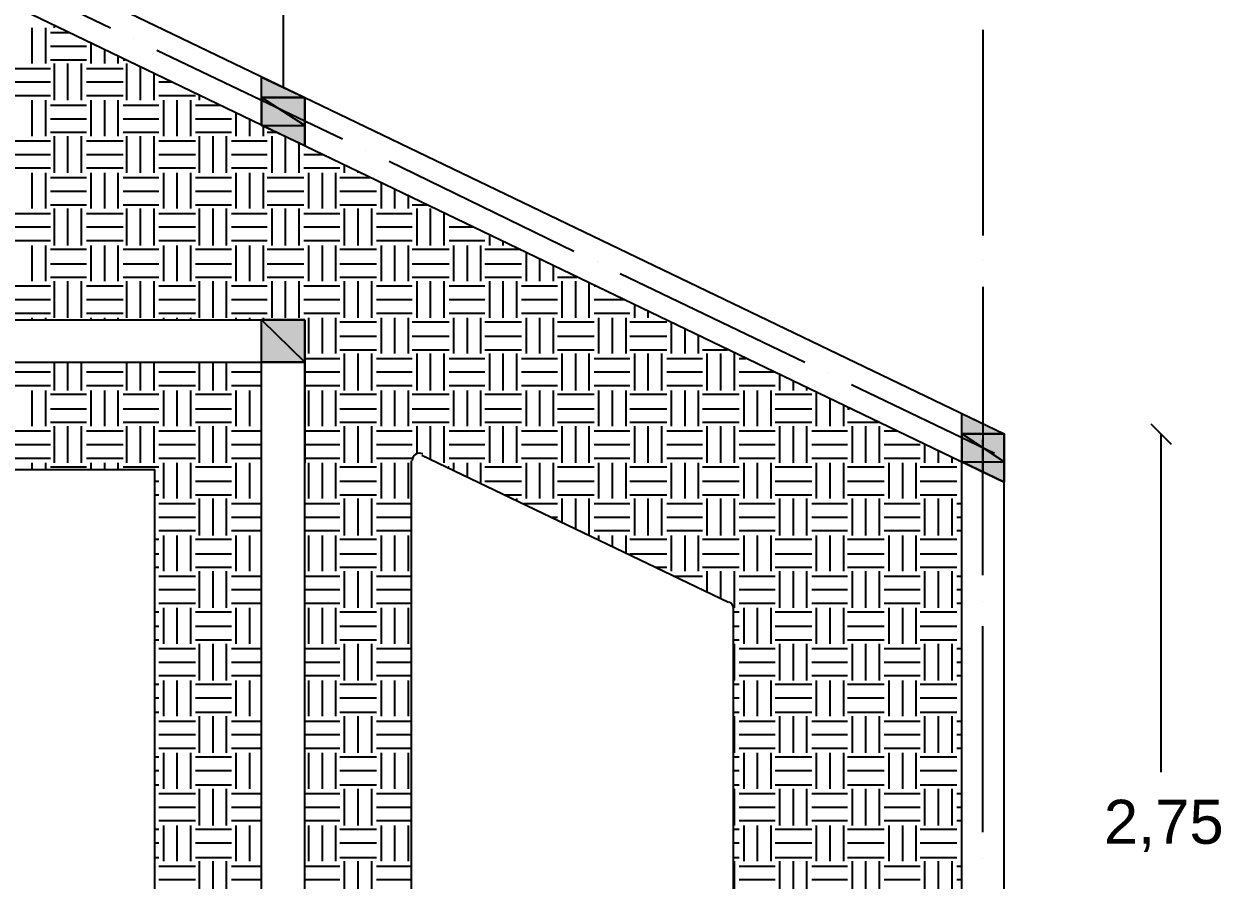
# Model space of a CAD drawing. Header units: millimetres. Extents: x 3504 to 3889, y 1729 to 1927.
# Drawn here: x 3692.9 to 3745.3, y 1776.8 to 1814.2 of the extents above; entities that cross this region are included whole.
import ezdxf

# ---------------------------------------------------------------- set-up
doc = ezdxf.new("R2010")
doc.units = ezdxf.units.MM
doc.styles.add('Arial$001H0', font='arial.ttf')

msp = doc.modelspace()

# ---------------------------------------------------------------- hatches: boundary and pattern name
at = {"true_color": 0x000000}
for points in [[(3703.261, 1811.914), (3705.166, 1811.025), (3703.261, 1811.025)], [(3703.261, 1811.025), (3705.166, 1811.025), (3705.166, 1809.798)], [(3733.91, 1797.182), (3735.773, 1796.293), (3733.91, 1796.293)], [(3733.91, 1796.293), (3735.773, 1796.293), (3735.773, 1795.066)]]:
    msp.add_hatch(color=18, dxfattribs=at).paths.add_polyline_path(points)
h = msp.add_hatch(color=18, dxfattribs=at)
h.paths.add_polyline_path([(3703.261, 1811.025), (3703.261, 1809.798), (3705.166, 1809.798)])
h.paths.add_polyline_path([(3703.261, 1809.798), (3705.166, 1809.798), (3705.166, 1808.909)])
h = msp.add_hatch(color=18, dxfattribs=at)
h.paths.add_polyline_path([(3705.166, 1801.289), (3703.261, 1801.289), (3705.166, 1799.426)])
h.paths.add_polyline_path([(3703.261, 1801.289), (3705.166, 1799.426), (3703.261, 1799.426)])
h = msp.add_hatch(color=18, dxfattribs=at)
h.paths.add_polyline_path([(3733.91, 1796.293), (3733.91, 1795.066), (3735.773, 1795.066)])
h.paths.add_polyline_path([(3733.91, 1795.066), (3735.773, 1795.066), (3735.773, 1794.177)])

# ---------------------------------------------------------------- linework, layer by layer
at = {"color": 18, "linetype": 'Continuous', "lineweight": -2, "true_color": 0x000000}
for p, q in [((3548.914, 1886.252), (3735.773, 1796.293)), ((3548.914, 1884.177), (3735.773, 1794.177)), ((3704.235, 1811.491), (3704.235, 1820.212)), ((3688.571, 1817.968), (3696.657, 1814.073)), ((3693.228, 1812.507), (3693.228, 1814.073)), ((3693.821, 1812.507), (3693.821, 1814.073)), ((3694.202, 1814.073), (3694.202, 1814.2)), ((3734.842, 1813.989), (3734.842, 1804.972)), ((3694.032, 1813.862), (3694.837, 1813.862)), ((3695.81, 1812.507), (3695.81, 1813.438)), ((3697.673, 1813.608), (3697.673, 1813.608)), ((3694.032, 1813.269), (3695.599, 1813.269)), ((3696.403, 1812.507), (3696.403, 1813.142)), ((3696.996, 1812.507), (3696.996, 1812.846)), ((3698.689, 1813.1), (3706.817, 1809.205)), ((3694.032, 1812.676), (3695.599, 1812.676)), ((3694.202, 1810.898), (3694.202, 1812.507)), ((3694.794, 1810.898), (3694.794, 1812.507)), ((3695.387, 1810.898), (3695.387, 1812.507)), ((3697.207, 1812.676), (3697.292, 1812.676)), ((3697.377, 1810.898), (3697.377, 1812.507)), ((3697.969, 1810.898), (3697.969, 1812.38)), ((3692.424, 1812.295), (3694.032, 1812.295)), ((3695.599, 1812.295), (3697.207, 1812.295)), ((3698.562, 1810.898), (3698.562, 1812.084)), ((3703.261, 1809.798), (3703.261, 1811.914)), ((3692.424, 1811.703), (3694.032, 1811.703)), ((3695.599, 1811.703), (3697.207, 1811.703)), ((3698.774, 1811.703), (3699.366, 1811.703)), ((3692.424, 1811.11), (3694.032, 1811.11)), ((3693.228, 1809.332), (3693.228, 1810.898)), ((3693.821, 1809.332), (3693.821, 1810.898)), ((3695.599, 1811.11), (3697.207, 1811.11)), ((3695.81, 1809.332), (3695.81, 1810.898)), ((3696.403, 1809.332), (3696.403, 1810.898)), ((3696.996, 1809.332), (3696.996, 1810.898)), ((3698.774, 1811.11), (3700.382, 1811.11)), ((3698.985, 1809.332), (3698.985, 1810.898)), ((3699.578, 1809.332), (3699.578, 1810.898)), ((3700.171, 1809.332), (3700.171, 1810.898)), ((3700.552, 1810.898), (3700.552, 1811.11)), ((3705.166, 1808.909), (3705.166, 1811.025)), ((3694.032, 1810.687), (3695.599, 1810.687)), ((3697.207, 1810.687), (3698.774, 1810.687)), ((3700.382, 1810.687), (3701.441, 1810.687)), ((3702.16, 1809.332), (3702.16, 1810.348)), ((3694.032, 1810.094), (3695.599, 1810.094)), ((3697.207, 1810.094), (3698.774, 1810.094)), ((3700.382, 1810.094), (3701.949, 1810.094)), ((3702.753, 1809.332), (3702.753, 1810.094)), ((3703.346, 1809.332), (3703.346, 1809.798)), ((3694.032, 1809.501), (3695.599, 1809.501)), ((3694.202, 1807.723), (3694.202, 1809.332)), ((3694.794, 1807.723), (3694.794, 1809.332)), ((3695.387, 1807.723), (3695.387, 1809.332)), ((3697.207, 1809.501), (3698.774, 1809.501)), ((3697.377, 1807.723), (3697.377, 1809.332)), ((3697.969, 1807.723), (3697.969, 1809.332)), ((3698.562, 1807.723), (3698.562, 1809.332)), ((3700.382, 1809.501), (3701.949, 1809.501)), ((3700.552, 1807.723), (3700.552, 1809.332)), ((3701.144, 1807.723), (3701.144, 1809.332)), ((3701.737, 1807.723), (3701.737, 1809.332)), ((3703.515, 1809.501), (3703.896, 1809.501)), ((3703.727, 1807.723), (3703.727, 1809.332)), ((3704.319, 1807.723), (3704.319, 1809.29)), ((3692.424, 1809.12), (3694.032, 1809.12)), ((3695.599, 1809.12), (3697.207, 1809.12)), ((3698.774, 1809.12), (3700.382, 1809.12)), ((3701.949, 1809.12), (3703.515, 1809.12)), ((3704.912, 1807.723), (3704.912, 1809.036)), ((3707.833, 1808.697), (3707.833, 1808.697)), ((3692.424, 1808.528), (3694.032, 1808.528)), ((3695.599, 1808.528), (3697.207, 1808.528)), ((3698.774, 1808.528), (3700.382, 1808.528)), ((3701.949, 1808.528), (3703.515, 1808.528)), ((3705.124, 1808.528), (3705.97, 1808.528)), ((3708.849, 1808.231), (3716.935, 1804.294)), ((3692.424, 1807.935), (3694.032, 1807.935)), ((3693.228, 1806.157), (3693.228, 1807.723)), ((3693.821, 1806.157), (3693.821, 1807.723)), ((3695.599, 1807.935), (3697.207, 1807.935)), ((3695.81, 1806.157), (3695.81, 1807.723)), ((3696.403, 1806.157), (3696.403, 1807.723)), ((3696.996, 1806.157), (3696.996, 1807.723)), ((3698.774, 1807.935), (3700.382, 1807.935)), ((3698.985, 1806.157), (3698.985, 1807.723)), ((3699.578, 1806.157), (3699.578, 1807.723)), ((3700.171, 1806.157), (3700.171, 1807.723)), ((3701.949, 1807.935), (3703.515, 1807.935)), ((3702.16, 1806.157), (3702.16, 1807.723)), ((3702.753, 1806.157), (3702.753, 1807.723)), ((3703.346, 1806.157), (3703.346, 1807.723)), ((3705.124, 1807.935), (3706.69, 1807.935)), ((3705.335, 1806.157), (3705.335, 1807.723)), ((3705.928, 1806.157), (3705.928, 1807.723)), ((3706.521, 1806.157), (3706.521, 1807.723)), ((3706.902, 1807.723), (3706.902, 1808.062)), ((3707.494, 1807.723), (3707.494, 1807.766)), ((3694.032, 1807.512), (3695.599, 1807.512)), ((3697.207, 1807.512), (3698.774, 1807.512)), ((3700.382, 1807.512), (3701.949, 1807.512)), ((3703.515, 1807.512), (3705.124, 1807.512)), ((3706.69, 1807.512), (3708.002, 1807.512)), ((3708.51, 1806.157), (3708.51, 1807.3)), ((3694.032, 1806.919), (3695.599, 1806.919)), ((3697.207, 1806.919), (3698.774, 1806.919)), ((3700.382, 1806.919), (3701.949, 1806.919)), ((3703.515, 1806.919), (3705.124, 1806.919)), ((3706.69, 1806.919), (3708.299, 1806.919)), ((3709.103, 1806.157), (3709.103, 1807.004)), ((3709.696, 1806.157), (3709.696, 1806.707)), ((3694.032, 1806.326), (3695.599, 1806.326)), ((3694.202, 1804.548), (3694.202, 1806.157)), ((3694.794, 1804.548), (3694.794, 1806.157)), ((3695.387, 1804.548), (3695.387, 1806.157)), ((3697.207, 1806.326), (3698.774, 1806.326)), ((3697.377, 1804.548), (3697.377, 1806.157)), ((3697.969, 1804.548), (3697.969, 1806.157)), ((3698.562, 1804.548), (3698.562, 1806.157)), ((3700.382, 1806.326), (3701.949, 1806.326)), ((3700.552, 1804.548), (3700.552, 1806.157)), ((3701.144, 1804.548), (3701.144, 1806.157)), ((3701.737, 1804.548), (3701.737, 1806.157)), ((3703.515, 1806.326), (3705.124, 1806.326)), ((3703.727, 1804.548), (3703.727, 1806.157)), ((3704.319, 1804.548), (3704.319, 1806.157)), ((3704.912, 1804.548), (3704.912, 1806.157)), ((3706.69, 1806.326), (3708.299, 1806.326)), ((3706.902, 1804.548), (3706.902, 1806.157)), ((3707.494, 1804.548), (3707.494, 1806.157)), ((3708.087, 1804.548), (3708.087, 1806.157)), ((3709.865, 1806.326), (3710.5, 1806.326)), ((3710.077, 1804.548), (3710.077, 1806.157)), ((3710.669, 1804.548), (3710.669, 1806.157)), ((3692.424, 1805.945), (3694.032, 1805.945)), ((3695.599, 1805.945), (3697.207, 1805.945)), ((3698.774, 1805.945), (3700.382, 1805.945)), ((3701.949, 1805.945), (3703.515, 1805.945)), ((3705.124, 1805.945), (3706.69, 1805.945)), ((3708.299, 1805.945), (3709.865, 1805.945)), ((3711.262, 1804.548), (3711.262, 1805.945)), ((3692.424, 1805.353), (3694.032, 1805.353)), ((3695.599, 1805.353), (3697.207, 1805.353)), ((3698.774, 1805.353), (3700.382, 1805.353)), ((3701.949, 1805.353), (3703.515, 1805.353)), ((3705.124, 1805.353), (3706.69, 1805.353)), ((3708.299, 1805.353), (3709.865, 1805.353)), ((3711.474, 1805.353), (3712.532, 1805.353)), ((3713.252, 1804.548), (3713.252, 1805.014)), ((3692.424, 1804.76), (3694.032, 1804.76)), ((3693.228, 1802.982), (3693.228, 1804.548)), ((3693.821, 1802.982), (3693.821, 1804.548)), ((3695.599, 1804.76), (3697.207, 1804.76)), ((3695.81, 1802.982), (3695.81, 1804.548)), ((3696.403, 1802.982), (3696.403, 1804.548)), ((3696.996, 1802.982), (3696.996, 1804.548)), ((3698.774, 1804.76), (3700.382, 1804.76)), ((3698.985, 1802.982), (3698.985, 1804.548)), ((3699.578, 1802.982), (3699.578, 1804.548)), ((3700.171, 1802.982), (3700.171, 1804.548)), ((3701.949, 1804.76), (3703.515, 1804.76)), ((3702.16, 1802.982), (3702.16, 1804.548)), ((3702.753, 1802.982), (3702.753, 1804.548)), ((3703.346, 1802.982), (3703.346, 1804.548)), ((3705.124, 1804.76), (3706.69, 1804.76)), ((3705.335, 1802.982), (3705.335, 1804.548)), ((3705.928, 1802.982), (3705.928, 1804.548)), ((3706.521, 1802.982), (3706.521, 1804.548)), ((3708.299, 1804.76), (3709.865, 1804.76)), ((3708.51, 1802.982), (3708.51, 1804.548)), ((3709.103, 1802.982), (3709.103, 1804.548)), ((3709.696, 1802.982), (3709.696, 1804.548)), ((3711.474, 1804.76), (3713.04, 1804.76)), ((3711.685, 1802.982), (3711.685, 1804.548)), ((3712.278, 1802.982), (3712.278, 1804.548)), ((3712.871, 1802.982), (3712.871, 1804.548)), ((3713.844, 1804.548), (3713.844, 1804.718)), ((3694.032, 1804.379), (3695.599, 1804.379)), ((3697.207, 1804.379), (3698.774, 1804.379)), ((3700.382, 1804.379), (3701.949, 1804.379)), ((3703.515, 1804.379), (3705.124, 1804.379)), ((3706.69, 1804.379), (3708.299, 1804.379)), ((3709.865, 1804.379), (3711.474, 1804.379)), ((3713.04, 1804.379), (3714.606, 1804.379)), ((3714.86, 1802.982), (3714.86, 1804.252)), ((3715.453, 1802.982), (3715.453, 1803.956)), ((3694.032, 1803.744), (3695.599, 1803.744)), ((3697.207, 1803.744), (3698.774, 1803.744)), ((3700.382, 1803.744), (3701.949, 1803.744)), ((3703.515, 1803.744), (3705.124, 1803.744)), ((3706.69, 1803.744), (3708.299, 1803.744)), ((3709.865, 1803.744), (3711.474, 1803.744)), ((3713.04, 1803.744), (3714.649, 1803.744)), ((3716.046, 1802.982), (3716.046, 1803.659)), ((3717.951, 1803.829), (3717.951, 1803.829)), ((3734.842, 1803.871), (3734.842, 1803.871)), ((3694.032, 1803.151), (3695.599, 1803.151)), ((3694.202, 1801.373), (3694.202, 1802.982)), ((3694.794, 1801.373), (3694.794, 1802.982)), ((3695.387, 1801.373), (3695.387, 1802.982)), ((3697.207, 1803.151), (3698.774, 1803.151)), ((3697.377, 1801.373), (3697.377, 1802.982)), ((3697.969, 1801.373), (3697.969, 1802.982)), ((3698.562, 1801.373), (3698.562, 1802.982)), ((3700.382, 1803.151), (3701.949, 1803.151)), ((3700.552, 1801.373), (3700.552, 1802.982)), ((3701.144, 1801.373), (3701.144, 1802.982)), ((3701.737, 1801.373), (3701.737, 1802.982)), ((3703.515, 1803.151), (3705.124, 1803.151)), ((3703.727, 1801.373), (3703.727, 1802.982)), ((3704.319, 1801.373), (3704.319, 1802.982)), ((3704.912, 1801.373), (3704.912, 1802.982)), ((3706.69, 1803.151), (3708.299, 1803.151)), ((3706.902, 1801.373), (3706.902, 1802.982)), ((3707.494, 1801.373), (3707.494, 1802.982)), ((3708.087, 1801.373), (3708.087, 1802.982)), ((3709.865, 1803.151), (3711.474, 1803.151)), ((3710.077, 1801.373), (3710.077, 1802.982)), ((3710.669, 1801.373), (3710.669, 1802.982)), ((3711.262, 1801.373), (3711.262, 1802.982)), ((3713.04, 1803.151), (3714.649, 1803.151)), ((3713.252, 1801.373), (3713.252, 1802.982)), ((3713.844, 1801.373), (3713.844, 1802.982)), ((3714.437, 1801.373), (3714.437, 1802.982)), ((3716.215, 1803.151), (3717.062, 1803.151)), ((3716.427, 1801.373), (3716.427, 1802.982)), ((3717.019, 1801.373), (3717.019, 1802.982)), ((3717.612, 1801.373), (3717.612, 1802.897)), ((3718.967, 1803.321), (3727.052, 1799.426)), ((3692.424, 1802.77), (3694.032, 1802.77)), ((3695.599, 1802.77), (3697.207, 1802.77)), ((3698.774, 1802.77), (3700.382, 1802.77)), ((3701.949, 1802.77), (3703.515, 1802.77)), ((3705.124, 1802.77), (3706.69, 1802.77)), ((3708.299, 1802.77), (3709.865, 1802.77)), ((3711.474, 1802.77), (3713.04, 1802.77)), ((3714.649, 1802.77), (3716.215, 1802.77)), ((3717.824, 1802.77), (3717.908, 1802.77)), ((3734.842, 1802.728), (3734.842, 1794.6)), ((3692.424, 1802.178), (3694.032, 1802.178)), ((3695.599, 1802.178), (3697.207, 1802.178)), ((3698.774, 1802.178), (3700.382, 1802.178)), ((3701.949, 1802.178), (3703.515, 1802.178)), ((3705.124, 1802.178), (3706.69, 1802.178)), ((3708.299, 1802.178), (3709.865, 1802.178)), ((3711.474, 1802.178), (3713.04, 1802.178)), ((3714.649, 1802.178), (3716.215, 1802.178)), ((3717.824, 1802.178), (3719.136, 1802.178)), ((3719.602, 1801.373), (3719.602, 1801.966)), ((3692.424, 1801.585), (3694.032, 1801.585)), ((3693.228, 1801.289), (3693.228, 1801.373)), ((3693.821, 1801.289), (3693.821, 1801.373)), ((3695.599, 1801.585), (3697.207, 1801.585)), ((3695.81, 1801.289), (3695.81, 1801.373)), ((3696.403, 1801.289), (3696.403, 1801.373)), ((3696.996, 1801.289), (3696.996, 1801.373)), ((3698.774, 1801.585), (3700.382, 1801.585)), ((3698.985, 1801.289), (3698.985, 1801.373)), ((3699.578, 1801.289), (3699.578, 1801.373)), ((3700.171, 1801.289), (3700.171, 1801.373)), ((3701.949, 1801.585), (3703.515, 1801.585)), ((3702.16, 1801.289), (3702.16, 1801.373)), ((3702.753, 1801.289), (3702.753, 1801.373)), ((3703.346, 1801.289), (3703.346, 1801.373)), ((3705.124, 1801.585), (3706.69, 1801.585)), ((3705.335, 1799.807), (3705.335, 1801.373)), ((3705.928, 1799.807), (3705.928, 1801.373)), ((3706.521, 1799.807), (3706.521, 1801.373)), ((3708.299, 1801.585), (3709.865, 1801.585)), ((3708.51, 1799.807), (3708.51, 1801.373)), ((3709.103, 1799.807), (3709.103, 1801.373)), ((3709.696, 1799.807), (3709.696, 1801.373)), ((3711.474, 1801.585), (3713.04, 1801.585)), ((3711.685, 1799.807), (3711.685, 1801.373)), ((3712.278, 1799.807), (3712.278, 1801.373)), ((3712.871, 1799.807), (3712.871, 1801.373)), ((3714.649, 1801.585), (3716.215, 1801.585)), ((3714.86, 1799.807), (3714.86, 1801.373)), ((3715.453, 1799.807), (3715.453, 1801.373)), ((3716.046, 1799.807), (3716.046, 1801.373)), ((3717.824, 1801.585), (3719.39, 1801.585)), ((3718.035, 1799.807), (3718.035, 1801.373)), ((3718.628, 1799.807), (3718.628, 1801.373)), ((3719.221, 1799.807), (3719.221, 1801.373)), ((3720.194, 1801.373), (3720.194, 1801.67)), ((3666.389, 1801.289), (3705.166, 1801.289)), ((3703.261, 1760.056), (3703.261, 1801.289)), ((3705.166, 1760.056), (3705.166, 1801.289)), ((3705.166, 1801.289), (3705.166, 1795.023)), ((3706.69, 1801.204), (3708.299, 1801.204)), ((3709.865, 1801.204), (3711.474, 1801.204)), ((3713.04, 1801.204), (3714.649, 1801.204)), ((3716.215, 1801.204), (3717.824, 1801.204)), ((3719.39, 1801.204), (3720.999, 1801.204)), ((3721.21, 1799.807), (3721.21, 1801.204)), ((3721.803, 1799.807), (3721.803, 1800.908)), ((3706.69, 1800.569), (3708.299, 1800.569)), ((3709.865, 1800.569), (3711.474, 1800.569)), ((3713.04, 1800.569), (3714.649, 1800.569)), ((3716.215, 1800.569), (3717.824, 1800.569)), ((3719.39, 1800.569), (3720.999, 1800.569)), ((3722.396, 1799.807), (3722.396, 1800.611)), ((3706.69, 1799.976), (3708.299, 1799.976)), ((3706.902, 1798.198), (3706.902, 1799.807)), ((3707.494, 1798.198), (3707.494, 1799.807)), ((3708.087, 1798.198), (3708.087, 1799.807)), ((3709.865, 1799.976), (3711.474, 1799.976)), ((3710.077, 1798.198), (3710.077, 1799.807)), ((3710.669, 1798.198), (3710.669, 1799.807)), ((3711.262, 1798.198), (3711.262, 1799.807)), ((3713.04, 1799.976), (3714.649, 1799.976)), ((3713.252, 1798.198), (3713.252, 1799.807)), ((3713.844, 1798.198), (3713.844, 1799.807)), ((3714.437, 1798.198), (3714.437, 1799.807)), ((3716.215, 1799.976), (3717.824, 1799.976)), ((3716.427, 1798.198), (3716.427, 1799.807)), ((3717.019, 1798.198), (3717.019, 1799.807)), ((3717.612, 1798.198), (3717.612, 1799.807)), ((3719.39, 1799.976), (3720.999, 1799.976)), ((3719.602, 1798.198), (3719.602, 1799.807)), ((3720.194, 1798.198), (3720.194, 1799.807)), ((3720.787, 1798.198), (3720.787, 1799.807)), ((3722.565, 1799.976), (3723.666, 1799.976)), ((3722.777, 1798.198), (3722.777, 1799.807)), ((3723.369, 1798.198), (3723.369, 1799.807)), ((3723.962, 1798.198), (3723.962, 1799.807)), ((3666.389, 1799.426), (3705.166, 1799.426)), ((3694.202, 1798.198), (3694.202, 1799.426)), ((3694.794, 1798.198), (3694.794, 1799.426)), ((3695.387, 1798.198), (3695.387, 1799.426)), ((3697.377, 1798.198), (3697.377, 1799.426)), ((3697.969, 1798.198), (3697.969, 1799.426)), ((3698.562, 1798.198), (3698.562, 1799.426)), ((3700.552, 1798.198), (3700.552, 1799.426)), ((3701.144, 1798.198), (3701.144, 1799.426)), ((3701.737, 1798.198), (3701.737, 1799.426)), ((3705.166, 1799.595), (3706.69, 1799.595)), ((3708.299, 1799.595), (3709.865, 1799.595)), ((3711.474, 1799.595), (3713.04, 1799.595)), ((3714.649, 1799.595), (3716.215, 1799.595)), ((3717.824, 1799.595), (3719.39, 1799.595)), ((3720.999, 1799.595), (3722.565, 1799.595)), ((3724.174, 1799.595), (3724.47, 1799.595)), ((3692.424, 1799.003), (3694.032, 1799.003)), ((3695.599, 1799.003), (3697.207, 1799.003)), ((3698.774, 1799.003), (3700.382, 1799.003)), ((3701.949, 1799.003), (3703.261, 1799.003)), ((3705.166, 1799.003), (3706.69, 1799.003)), ((3708.299, 1799.003), (3709.865, 1799.003)), ((3711.474, 1799.003), (3713.04, 1799.003)), ((3714.649, 1799.003), (3716.215, 1799.003)), ((3717.824, 1799.003), (3719.39, 1799.003)), ((3720.999, 1799.003), (3722.565, 1799.003)), ((3724.174, 1799.003), (3725.74, 1799.003)), ((3725.952, 1798.198), (3725.952, 1798.876)), ((3728.068, 1798.96), (3728.068, 1798.96)), ((3692.424, 1798.41), (3694.032, 1798.41)), ((3693.228, 1796.632), (3693.228, 1798.198)), ((3693.821, 1796.632), (3693.821, 1798.198)), ((3695.599, 1798.41), (3697.207, 1798.41)), ((3695.81, 1796.632), (3695.81, 1798.198)), ((3696.403, 1796.632), (3696.403, 1798.198)), ((3696.996, 1796.632), (3696.996, 1798.198)), ((3698.774, 1798.41), (3700.382, 1798.41)), ((3698.985, 1796.632), (3698.985, 1798.198)), ((3699.578, 1796.632), (3699.578, 1798.198)), ((3700.171, 1796.632), (3700.171, 1798.198)), ((3701.949, 1798.41), (3703.261, 1798.41)), ((3702.16, 1796.632), (3702.16, 1798.198)), ((3702.753, 1796.632), (3702.753, 1798.198)), ((3705.166, 1798.41), (3706.69, 1798.41)), ((3705.335, 1796.632), (3705.335, 1798.198)), ((3705.928, 1796.632), (3705.928, 1798.198)), ((3706.521, 1796.632), (3706.521, 1798.198)), ((3708.299, 1798.41), (3709.865, 1798.41)), ((3708.51, 1796.632), (3708.51, 1798.198)), ((3709.103, 1796.632), (3709.103, 1798.198)), ((3709.696, 1796.632), (3709.696, 1798.198)), ((3711.474, 1798.41), (3713.04, 1798.41)), ((3711.685, 1796.632), (3711.685, 1798.198)), ((3712.278, 1796.632), (3712.278, 1798.198)), ((3712.871, 1796.632), (3712.871, 1798.198)), ((3714.649, 1798.41), (3716.215, 1798.41)), ((3714.86, 1796.632), (3714.86, 1798.198)), ((3715.453, 1796.632), (3715.453, 1798.198)), ((3716.046, 1796.632), (3716.046, 1798.198)), ((3717.824, 1798.41), (3719.39, 1798.41)), ((3718.035, 1796.632), (3718.035, 1798.198)), ((3718.628, 1796.632), (3718.628, 1798.198)), ((3719.221, 1796.632), (3719.221, 1798.198)), ((3720.999, 1798.41), (3722.565, 1798.41)), ((3721.21, 1796.632), (3721.21, 1798.198)), ((3721.803, 1796.632), (3721.803, 1798.198)), ((3722.396, 1796.632), (3722.396, 1798.198)), ((3724.174, 1798.41), (3725.74, 1798.41)), ((3724.385, 1796.632), (3724.385, 1798.198)), ((3724.978, 1796.632), (3724.978, 1798.198)), ((3725.571, 1796.632), (3725.571, 1798.198)), ((3726.544, 1798.198), (3726.544, 1798.622)), ((3727.137, 1798.198), (3727.137, 1798.325)), ((3729.084, 1798.452), (3735.35, 1795.447)), ((3694.032, 1798.029), (3695.599, 1798.029)), ((3697.207, 1798.029), (3698.774, 1798.029)), ((3700.382, 1798.029), (3701.949, 1798.029)), ((3706.69, 1798.029), (3708.299, 1798.029)), ((3709.865, 1798.029), (3711.474, 1798.029)), ((3713.04, 1798.029), (3714.649, 1798.029)), ((3716.215, 1798.029), (3717.824, 1798.029)), ((3719.39, 1798.029), (3720.999, 1798.029)), ((3722.565, 1798.029), (3724.174, 1798.029)), ((3725.74, 1798.029), (3727.349, 1798.029)), ((3727.56, 1796.632), (3727.56, 1798.114)), ((3728.153, 1796.632), (3728.153, 1797.817)), ((3694.032, 1797.394), (3695.599, 1797.394)), ((3697.207, 1797.394), (3698.774, 1797.394)), ((3700.382, 1797.394), (3701.949, 1797.394)), ((3706.69, 1797.394), (3708.299, 1797.394)), ((3709.865, 1797.394), (3711.474, 1797.394)), ((3713.04, 1797.394), (3714.649, 1797.394)), ((3716.215, 1797.394), (3717.824, 1797.394)), ((3719.39, 1797.394), (3720.999, 1797.394)), ((3722.565, 1797.394), (3724.174, 1797.394)), ((3725.74, 1797.394), (3727.349, 1797.394)), ((3728.746, 1796.632), (3728.746, 1797.563)), ((3728.915, 1797.394), (3729, 1797.394)), ((3733.91, 1736.9), (3733.91, 1797.182)), ((3694.032, 1796.801), (3695.599, 1796.801)), ((3694.202, 1795.023), (3694.202, 1796.632)), ((3694.794, 1795.023), (3694.794, 1796.632)), ((3695.387, 1795.023), (3695.387, 1796.632)), ((3697.207, 1796.801), (3698.774, 1796.801)), ((3697.377, 1795.023), (3697.377, 1796.632)), ((3697.969, 1795.023), (3697.969, 1796.632)), ((3698.562, 1795.023), (3698.562, 1796.632)), ((3700.382, 1796.801), (3701.949, 1796.801)), ((3700.552, 1795.023), (3700.552, 1796.632)), ((3701.144, 1795.023), (3701.144, 1796.632)), ((3701.737, 1795.023), (3701.737, 1796.632)), ((3706.69, 1796.801), (3708.299, 1796.801)), ((3706.902, 1795.023), (3706.902, 1796.632)), ((3707.494, 1795.023), (3707.494, 1796.632)), ((3708.087, 1795.023), (3708.087, 1796.632)), ((3709.865, 1796.801), (3711.474, 1796.801)), ((3710.077, 1795.404), (3710.077, 1796.632)), ((3710.669, 1795.193), (3710.669, 1796.632)), ((3711.262, 1795.023), (3711.262, 1796.632)), ((3713.04, 1796.801), (3714.649, 1796.801)), ((3713.252, 1795.023), (3713.252, 1796.632)), ((3713.844, 1795.023), (3713.844, 1796.632)), ((3714.437, 1795.023), (3714.437, 1796.632)), ((3716.215, 1796.801), (3717.824, 1796.801)), ((3716.427, 1795.023), (3716.427, 1796.632)), ((3717.019, 1795.023), (3717.019, 1796.632)), ((3717.612, 1795.023), (3717.612, 1796.632)), ((3719.39, 1796.801), (3720.999, 1796.801)), ((3719.602, 1795.023), (3719.602, 1796.632)), ((3720.194, 1795.023), (3720.194, 1796.632)), ((3720.787, 1795.023), (3720.787, 1796.632)), ((3722.565, 1796.801), (3724.174, 1796.801)), ((3722.777, 1795.023), (3722.777, 1796.632)), ((3723.369, 1795.023), (3723.369, 1796.632)), ((3723.962, 1795.023), (3723.962, 1796.632)), ((3725.74, 1796.801), (3727.349, 1796.801)), ((3725.952, 1795.023), (3725.952, 1796.632)), ((3726.544, 1795.023), (3726.544, 1796.632)), ((3727.137, 1795.023), (3727.137, 1796.632)), ((3728.915, 1796.801), (3730.27, 1796.801)), ((3729.127, 1795.023), (3729.127, 1796.632)), ((3729.719, 1795.023), (3729.719, 1796.632)), ((3730.312, 1795.023), (3730.312, 1796.632)), ((3743.097, 1795.828), (3742.208, 1796.717)), ((3692.424, 1796.42), (3694.032, 1796.42)), ((3695.599, 1796.42), (3697.207, 1796.42)), ((3698.774, 1796.42), (3700.382, 1796.42)), ((3701.949, 1796.42), (3703.261, 1796.42)), ((3705.166, 1796.42), (3706.69, 1796.42)), ((3708.299, 1796.42), (3709.865, 1796.42)), ((3711.474, 1796.42), (3713.04, 1796.42)), ((3714.649, 1796.42), (3716.215, 1796.42)), ((3717.824, 1796.42), (3719.39, 1796.42)), ((3720.999, 1796.42), (3722.565, 1796.42)), ((3724.174, 1796.42), (3725.74, 1796.42)), ((3727.349, 1796.42), (3728.915, 1796.42)), ((3730.524, 1796.42), (3731.074, 1796.42)), ((3735.773, 1795.023), (3735.773, 1796.293)), ((3735.773, 1796.293), (3735.773, 1794.177)), ((3742.631, 1796.293), (3742.631, 1781.477)), ((3692.424, 1795.828), (3694.032, 1795.828)), ((3695.599, 1795.828), (3697.207, 1795.828)), ((3698.774, 1795.828), (3700.382, 1795.828)), ((3701.949, 1795.828), (3703.261, 1795.828)), ((3705.166, 1795.828), (3706.69, 1795.828)), ((3708.299, 1795.828), (3709.865, 1795.828)), ((3711.474, 1795.828), (3713.04, 1795.828)), ((3714.649, 1795.828), (3716.215, 1795.828)), ((3717.824, 1795.828), (3719.39, 1795.828)), ((3720.999, 1795.828), (3722.565, 1795.828)), ((3724.174, 1795.828), (3725.74, 1795.828)), ((3727.349, 1795.828), (3728.915, 1795.828)), ((3730.524, 1795.828), (3732.09, 1795.828)), ((3732.302, 1795.023), (3732.302, 1795.828)), ((3734.842, 1790.113), (3734.842, 1796.039)), ((3692.424, 1795.235), (3694.032, 1795.235)), ((3693.228, 1794.727), (3693.228, 1795.023)), ((3693.821, 1794.727), (3693.821, 1795.023)), ((3695.599, 1795.235), (3697.207, 1795.235)), ((3695.81, 1794.727), (3695.81, 1795.023)), ((3696.403, 1794.727), (3696.403, 1795.023)), ((3696.996, 1794.727), (3696.996, 1795.023)), ((3698.774, 1795.235), (3700.382, 1795.235)), ((3698.985, 1793.457), (3698.985, 1795.023)), ((3699.578, 1793.457), (3699.578, 1795.023)), ((3700.171, 1793.457), (3700.171, 1795.023)), ((3701.949, 1795.235), (3703.261, 1795.235)), ((3702.16, 1793.457), (3702.16, 1795.023)), ((3702.753, 1793.457), (3702.753, 1795.023)), ((3705.166, 1795.235), (3706.69, 1795.235)), ((3705.335, 1793.457), (3705.335, 1795.023)), ((3705.928, 1793.457), (3705.928, 1795.023)), ((3706.521, 1793.457), (3706.521, 1795.023)), ((3708.299, 1795.235), (3709.865, 1795.235)), ((3708.51, 1793.457), (3708.51, 1795.023)), ((3709.103, 1793.457), (3709.103, 1795.023)), ((3709.696, 1793.457), (3709.696, 1795.023)), ((3709.823, 1755.357), (3709.823, 1795.108)), ((3710.288, 1795.362), (3723.708, 1788.927)), ((3711.474, 1795.235), (3713.04, 1795.235)), ((3711.685, 1794.727), (3711.685, 1795.023)), ((3712.278, 1794.431), (3712.278, 1795.023)), ((3712.871, 1794.134), (3712.871, 1795.023)), ((3714.649, 1795.235), (3716.215, 1795.235)), ((3714.86, 1793.457), (3714.86, 1795.023)), ((3715.453, 1793.457), (3715.453, 1795.023)), ((3716.046, 1793.457), (3716.046, 1795.023)), ((3717.824, 1795.235), (3719.39, 1795.235)), ((3718.035, 1793.457), (3718.035, 1795.023)), ((3718.628, 1793.457), (3718.628, 1795.023)), ((3719.221, 1793.457), (3719.221, 1795.023)), ((3720.999, 1795.235), (3722.565, 1795.235)), ((3721.21, 1793.457), (3721.21, 1795.023)), ((3721.803, 1793.457), (3721.803, 1795.023)), ((3722.396, 1793.457), (3722.396, 1795.023)), ((3724.174, 1795.235), (3725.74, 1795.235)), ((3724.385, 1793.457), (3724.385, 1795.023)), ((3724.978, 1793.457), (3724.978, 1795.023)), ((3725.571, 1793.457), (3725.571, 1795.023)), ((3727.349, 1795.235), (3728.915, 1795.235)), ((3727.56, 1793.457), (3727.56, 1795.023)), ((3728.153, 1793.457), (3728.153, 1795.023)), ((3728.746, 1793.457), (3728.746, 1795.023)), ((3730.524, 1795.235), (3732.09, 1795.235)), ((3730.735, 1793.457), (3730.735, 1795.023)), ((3731.328, 1793.457), (3731.328, 1795.023)), ((3731.921, 1793.457), (3731.921, 1795.023)), ((3732.894, 1795.023), (3732.894, 1795.531)), ((3733.487, 1795.023), (3733.487, 1795.235)), ((3733.91, 1793.457), (3733.91, 1795.023)), ((3735.773, 1736.9), (3735.773, 1795.023)), ((3672.95, 1794.727), (3698.604, 1794.727)), ((3694.032, 1794.854), (3695.599, 1794.854)), ((3697.207, 1794.854), (3698.774, 1794.854)), ((3698.604, 1766.618), (3698.604, 1794.727)), ((3700.382, 1794.854), (3701.949, 1794.854)), ((3706.69, 1794.854), (3708.299, 1794.854)), ((3711.431, 1794.854), (3711.474, 1794.854)), ((3713.04, 1794.854), (3714.649, 1794.854)), ((3716.215, 1794.854), (3717.824, 1794.854)), ((3719.39, 1794.854), (3720.999, 1794.854)), ((3722.565, 1794.854), (3724.174, 1794.854)), ((3725.74, 1794.854), (3727.349, 1794.854)), ((3728.915, 1794.854), (3730.524, 1794.854)), ((3732.09, 1794.854), (3733.699, 1794.854)), ((3698.604, 1794.219), (3698.774, 1794.219)), ((3700.382, 1794.219), (3701.949, 1794.219)), ((3706.69, 1794.219), (3708.299, 1794.219)), ((3713.04, 1794.219), (3714.649, 1794.219)), ((3716.215, 1794.219), (3717.824, 1794.219)), ((3719.39, 1794.219), (3720.999, 1794.219)), ((3722.565, 1794.219), (3724.174, 1794.219)), ((3725.74, 1794.219), (3727.349, 1794.219)), ((3728.915, 1794.219), (3730.524, 1794.219)), ((3732.09, 1794.219), (3733.699, 1794.219)), ((3698.604, 1793.626), (3698.774, 1793.626)), ((3700.382, 1793.626), (3701.949, 1793.626)), ((3700.552, 1791.848), (3700.552, 1793.457)), ((3701.144, 1791.848), (3701.144, 1793.457)), ((3701.737, 1791.848), (3701.737, 1793.457)), ((3706.69, 1793.626), (3708.299, 1793.626)), ((3706.902, 1791.848), (3706.902, 1793.457)), ((3707.494, 1791.848), (3707.494, 1793.457)), ((3708.087, 1791.848), (3708.087, 1793.457)), ((3713.887, 1793.626), (3714.649, 1793.626)), ((3714.437, 1793.372), (3714.437, 1793.457)), ((3716.215, 1793.626), (3717.824, 1793.626)), ((3716.427, 1792.399), (3716.427, 1793.457)), ((3717.019, 1792.145), (3717.019, 1793.457)), ((3717.612, 1791.848), (3717.612, 1793.457)), ((3719.39, 1793.626), (3720.999, 1793.626)), ((3719.602, 1791.848), (3719.602, 1793.457)), ((3720.194, 1791.848), (3720.194, 1793.457)), ((3720.787, 1791.848), (3720.787, 1793.457)), ((3722.565, 1793.626), (3724.174, 1793.626)), ((3722.777, 1791.848), (3722.777, 1793.457)), ((3723.369, 1791.848), (3723.369, 1793.457)), ((3723.962, 1791.848), (3723.962, 1793.457)), ((3725.74, 1793.626), (3727.349, 1793.626)), ((3725.952, 1791.848), (3725.952, 1793.457)), ((3726.544, 1791.848), (3726.544, 1793.457)), ((3727.137, 1791.848), (3727.137, 1793.457)), ((3728.915, 1793.626), (3730.524, 1793.626)), ((3729.127, 1791.848), (3729.127, 1793.457)), ((3729.719, 1791.848), (3729.719, 1793.457)), ((3730.312, 1791.848), (3730.312, 1793.457)), ((3732.09, 1793.626), (3733.699, 1793.626)), ((3732.302, 1791.848), (3732.302, 1793.457)), ((3732.894, 1791.848), (3732.894, 1793.457)), ((3733.487, 1791.848), (3733.487, 1793.457)), ((3698.774, 1793.245), (3700.382, 1793.245)), ((3701.949, 1793.245), (3703.261, 1793.245)), ((3705.166, 1793.245), (3706.69, 1793.245)), ((3708.299, 1793.245), (3709.823, 1793.245)), ((3714.733, 1793.245), (3716.215, 1793.245)), ((3717.824, 1793.245), (3719.39, 1793.245)), ((3720.999, 1793.245), (3722.565, 1793.245)), ((3724.174, 1793.245), (3725.74, 1793.245)), ((3727.349, 1793.245), (3728.915, 1793.245)), ((3730.524, 1793.245), (3732.09, 1793.245)), ((3733.699, 1793.245), (3733.91, 1793.245)), ((3698.774, 1792.653), (3700.382, 1792.653)), ((3701.949, 1792.653), (3703.261, 1792.653)), ((3705.166, 1792.653), (3706.69, 1792.653)), ((3708.299, 1792.653), (3709.823, 1792.653)), ((3715.961, 1792.653), (3716.215, 1792.653)), ((3717.824, 1792.653), (3719.39, 1792.653)), ((3720.999, 1792.653), (3722.565, 1792.653)), ((3724.174, 1792.653), (3725.74, 1792.653)), ((3727.349, 1792.653), (3728.915, 1792.653)), ((3730.524, 1792.653), (3732.09, 1792.653)), ((3733.699, 1792.653), (3733.91, 1792.653)), ((3698.774, 1792.06), (3700.382, 1792.06)), ((3701.949, 1792.06), (3703.261, 1792.06)), ((3705.166, 1792.06), (3706.69, 1792.06)), ((3708.299, 1792.06), (3709.823, 1792.06)), ((3717.824, 1792.06), (3719.39, 1792.06)), ((3720.999, 1792.06), (3722.565, 1792.06)), ((3724.174, 1792.06), (3725.74, 1792.06)), ((3727.349, 1792.06), (3728.915, 1792.06)), ((3730.524, 1792.06), (3732.09, 1792.06)), ((3733.699, 1792.06), (3733.91, 1792.06)), ((3698.604, 1791.679), (3698.774, 1791.679)), ((3698.985, 1790.282), (3698.985, 1791.848)), ((3699.578, 1790.282), (3699.578, 1791.848)), ((3700.171, 1790.282), (3700.171, 1791.848)), ((3700.382, 1791.679), (3701.949, 1791.679)), ((3702.16, 1790.282), (3702.16, 1791.848)), ((3702.753, 1790.282), (3702.753, 1791.848)), ((3705.335, 1790.282), (3705.335, 1791.848)), ((3705.928, 1790.282), (3705.928, 1791.848)), ((3706.521, 1790.282), (3706.521, 1791.848)), ((3706.69, 1791.679), (3708.299, 1791.679)), ((3708.51, 1790.282), (3708.51, 1791.848)), ((3709.103, 1790.282), (3709.103, 1791.848)), ((3709.696, 1790.282), (3709.696, 1791.848)), ((3718.035, 1791.637), (3718.035, 1791.848)), ((3718.628, 1791.383), (3718.628, 1791.848)), ((3719.221, 1791.086), (3719.221, 1791.848)), ((3719.39, 1791.679), (3720.999, 1791.679)), ((3721.21, 1790.282), (3721.21, 1791.848)), ((3721.803, 1790.282), (3721.803, 1791.848)), ((3722.396, 1790.282), (3722.396, 1791.848)), ((3722.565, 1791.679), (3724.174, 1791.679)), ((3724.385, 1790.282), (3724.385, 1791.848)), ((3724.978, 1790.282), (3724.978, 1791.848)), ((3725.571, 1790.282), (3725.571, 1791.848)), ((3725.74, 1791.679), (3727.349, 1791.679)), ((3727.56, 1790.282), (3727.56, 1791.848)), ((3728.153, 1790.282), (3728.153, 1791.848)), ((3728.746, 1790.282), (3728.746, 1791.848)), ((3728.915, 1791.679), (3730.524, 1791.679)), ((3730.735, 1790.282), (3730.735, 1791.848)), ((3731.328, 1790.282), (3731.328, 1791.848)), ((3731.921, 1790.282), (3731.921, 1791.848)), ((3732.09, 1791.679), (3733.699, 1791.679)), ((3733.91, 1790.282), (3733.91, 1791.848)), ((3698.604, 1791.044), (3698.774, 1791.044)), ((3700.382, 1791.044), (3701.949, 1791.044)), ((3706.69, 1791.044), (3708.299, 1791.044)), ((3719.39, 1791.044), (3720.999, 1791.044)), ((3722.565, 1791.044), (3724.174, 1791.044)), ((3725.74, 1791.044), (3727.349, 1791.044)), ((3728.915, 1791.044), (3730.524, 1791.044)), ((3732.09, 1791.044), (3733.699, 1791.044)), ((3698.604, 1790.451), (3698.774, 1790.451)), ((3700.382, 1790.451), (3701.949, 1790.451)), ((3706.69, 1790.451), (3708.299, 1790.451)), ((3720.491, 1790.451), (3720.999, 1790.451)), ((3722.565, 1790.451), (3724.174, 1790.451)), ((3725.74, 1790.451), (3727.349, 1790.451)), ((3728.915, 1790.451), (3730.524, 1790.451)), ((3732.09, 1790.451), (3733.699, 1790.451)), ((3698.774, 1790.07), (3700.382, 1790.07)), ((3700.552, 1788.673), (3700.552, 1790.282)), ((3701.144, 1788.673), (3701.144, 1790.282)), ((3701.737, 1788.673), (3701.737, 1790.282)), ((3701.949, 1790.07), (3703.261, 1790.07)), ((3705.166, 1790.07), (3706.69, 1790.07)), ((3706.902, 1788.673), (3706.902, 1790.282)), ((3707.494, 1788.673), (3707.494, 1790.282)), ((3708.087, 1788.673), (3708.087, 1790.282)), ((3708.299, 1790.07), (3709.823, 1790.07)), ((3721.295, 1790.07), (3722.565, 1790.07)), ((3722.777, 1789.351), (3722.777, 1790.282)), ((3723.369, 1789.054), (3723.369, 1790.282)), ((3723.962, 1788.673), (3723.962, 1790.282)), ((3724.174, 1790.07), (3725.74, 1790.07)), ((3725.952, 1788.673), (3725.952, 1790.282)), ((3726.544, 1788.673), (3726.544, 1790.282)), ((3727.137, 1788.673), (3727.137, 1790.282)), ((3727.349, 1790.07), (3728.915, 1790.07)), ((3729.127, 1788.673), (3729.127, 1790.282)), ((3729.719, 1788.673), (3729.719, 1790.282)), ((3730.312, 1788.673), (3730.312, 1790.282)), ((3730.524, 1790.07), (3732.09, 1790.07)), ((3732.302, 1788.673), (3732.302, 1790.282)), ((3732.894, 1788.673), (3732.894, 1790.282)), ((3733.487, 1788.673), (3733.487, 1790.282)), ((3733.699, 1790.07), (3733.91, 1790.07)), ((3698.774, 1789.478), (3700.382, 1789.478)), ((3701.949, 1789.478), (3703.261, 1789.478)), ((3705.166, 1789.478), (3706.69, 1789.478)), ((3708.299, 1789.478), (3709.823, 1789.478)), ((3722.523, 1789.478), (3722.565, 1789.478)), ((3724.174, 1789.478), (3725.74, 1789.478)), ((3727.349, 1789.478), (3728.915, 1789.478)), ((3730.524, 1789.478), (3732.09, 1789.478)), ((3733.699, 1789.478), (3733.91, 1789.478)), ((3698.774, 1788.885), (3700.382, 1788.885)), ((3701.949, 1788.885), (3703.261, 1788.885)), ((3705.166, 1788.885), (3706.69, 1788.885)), ((3708.299, 1788.885), (3709.823, 1788.885)), ((3724.174, 1788.885), (3725.74, 1788.885)), ((3727.349, 1788.885), (3728.915, 1788.885)), ((3730.524, 1788.885), (3732.09, 1788.885)), ((3733.699, 1788.885), (3733.91, 1788.885)), ((3734.842, 1788.97), (3734.842, 1788.97)), ((3698.604, 1788.504), (3698.774, 1788.504)), ((3698.985, 1787.107), (3698.985, 1788.673)), ((3699.578, 1787.107), (3699.578, 1788.673)), ((3700.171, 1787.107), (3700.171, 1788.673)), ((3700.382, 1788.504), (3701.949, 1788.504)), ((3702.16, 1787.107), (3702.16, 1788.673)), ((3702.753, 1787.107), (3702.753, 1788.673)), ((3705.335, 1787.107), (3705.335, 1788.673)), ((3705.928, 1787.107), (3705.928, 1788.673)), ((3706.521, 1787.107), (3706.521, 1788.673)), ((3706.69, 1788.504), (3708.299, 1788.504)), ((3708.51, 1787.107), (3708.51, 1788.673)), ((3709.103, 1787.107), (3709.103, 1788.673)), ((3709.696, 1787.107), (3709.696, 1788.673)), ((3723.92, 1748.795), (3723.92, 1788.631)), ((3723.92, 1788.504), (3724.174, 1788.504)), ((3724.385, 1787.107), (3724.385, 1788.673)), ((3724.978, 1787.107), (3724.978, 1788.673)), ((3725.571, 1787.107), (3725.571, 1788.673)), ((3725.74, 1788.504), (3727.349, 1788.504)), ((3727.56, 1787.107), (3727.56, 1788.673)), ((3728.153, 1787.107), (3728.153, 1788.673)), ((3728.746, 1787.107), (3728.746, 1788.673)), ((3728.915, 1788.504), (3730.524, 1788.504)), ((3730.735, 1787.107), (3730.735, 1788.673)), ((3731.328, 1787.107), (3731.328, 1788.673)), ((3731.921, 1787.107), (3731.921, 1788.673)), ((3732.09, 1788.504), (3733.699, 1788.504)), ((3733.91, 1787.107), (3733.91, 1788.673)), ((3698.604, 1787.869), (3698.774, 1787.869)), ((3700.382, 1787.869), (3701.949, 1787.869)), ((3706.69, 1787.869), (3708.299, 1787.869)), ((3723.92, 1787.869), (3724.174, 1787.869)), ((3725.74, 1787.869), (3727.349, 1787.869)), ((3728.915, 1787.869), (3730.524, 1787.869)), ((3732.09, 1787.869), (3733.699, 1787.869)), ((3734.842, 1778.852), (3734.842, 1787.869)), ((3698.604, 1787.276), (3698.774, 1787.276)), ((3700.382, 1787.276), (3701.949, 1787.276)), ((3706.69, 1787.276), (3708.299, 1787.276)), ((3723.92, 1787.276), (3724.174, 1787.276)), ((3725.74, 1787.276), (3727.349, 1787.276)), ((3728.915, 1787.276), (3730.524, 1787.276)), ((3732.09, 1787.276), (3733.699, 1787.276)), ((3698.774, 1786.895), (3700.382, 1786.895)), ((3700.552, 1785.498), (3700.552, 1787.107)), ((3701.144, 1785.498), (3701.144, 1787.107)), ((3701.737, 1785.498), (3701.737, 1787.107)), ((3701.949, 1786.895), (3703.261, 1786.895)), ((3705.166, 1786.895), (3706.69, 1786.895)), ((3706.902, 1785.498), (3706.902, 1787.107)), ((3707.494, 1785.498), (3707.494, 1787.107)), ((3708.087, 1785.498), (3708.087, 1787.107)), ((3708.299, 1786.895), (3709.823, 1786.895)), ((3723.962, 1785.498), (3723.962, 1787.107)), ((3724.174, 1786.895), (3725.74, 1786.895)), ((3725.952, 1785.498), (3725.952, 1787.107)), ((3726.544, 1785.498), (3726.544, 1787.107)), ((3727.137, 1785.498), (3727.137, 1787.107)), ((3727.349, 1786.895), (3728.915, 1786.895)), ((3729.127, 1785.498), (3729.127, 1787.107)), ((3729.719, 1785.498), (3729.719, 1787.107)), ((3730.312, 1785.498), (3730.312, 1787.107)), ((3730.524, 1786.895), (3732.09, 1786.895)), ((3732.302, 1785.498), (3732.302, 1787.107)), ((3732.894, 1785.498), (3732.894, 1787.107)), ((3733.487, 1785.498), (3733.487, 1787.107)), ((3733.699, 1786.895), (3733.91, 1786.895)), ((3698.774, 1786.303), (3700.382, 1786.303)), ((3701.949, 1786.303), (3703.261, 1786.303)), ((3705.166, 1786.303), (3706.69, 1786.303)), ((3708.299, 1786.303), (3709.823, 1786.303)), ((3724.174, 1786.303), (3725.74, 1786.303)), ((3727.349, 1786.303), (3728.915, 1786.303)), ((3730.524, 1786.303), (3732.09, 1786.303)), ((3733.699, 1786.303), (3733.91, 1786.303)), ((3698.774, 1785.71), (3700.382, 1785.71)), ((3701.949, 1785.71), (3703.261, 1785.71)), ((3705.166, 1785.71), (3706.69, 1785.71)), ((3708.299, 1785.71), (3709.823, 1785.71)), ((3724.174, 1785.71), (3725.74, 1785.71)), ((3727.349, 1785.71), (3728.915, 1785.71)), ((3730.524, 1785.71), (3732.09, 1785.71)), ((3733.699, 1785.71), (3733.91, 1785.71)), ((3698.604, 1785.329), (3698.774, 1785.329)), ((3698.985, 1783.932), (3698.985, 1785.498)), ((3699.578, 1783.932), (3699.578, 1785.498)), ((3700.171, 1783.932), (3700.171, 1785.498)), ((3700.382, 1785.329), (3701.949, 1785.329)), ((3702.16, 1783.932), (3702.16, 1785.498)), ((3702.753, 1783.932), (3702.753, 1785.498)), ((3705.335, 1783.932), (3705.335, 1785.498)), ((3705.928, 1783.932), (3705.928, 1785.498)), ((3706.521, 1783.932), (3706.521, 1785.498)), ((3706.69, 1785.329), (3708.299, 1785.329)), ((3708.51, 1783.932), (3708.51, 1785.498)), ((3709.103, 1783.932), (3709.103, 1785.498)), ((3709.696, 1783.932), (3709.696, 1785.498)), ((3723.92, 1785.329), (3724.174, 1785.329)), ((3724.385, 1783.932), (3724.385, 1785.498)), ((3724.978, 1783.932), (3724.978, 1785.498)), ((3725.571, 1783.932), (3725.571, 1785.498)), ((3725.74, 1785.329), (3727.349, 1785.329)), ((3727.56, 1783.932), (3727.56, 1785.498)), ((3728.153, 1783.932), (3728.153, 1785.498)), ((3728.746, 1783.932), (3728.746, 1785.498)), ((3728.915, 1785.329), (3730.524, 1785.329)), ((3730.735, 1783.932), (3730.735, 1785.498)), ((3731.328, 1783.932), (3731.328, 1785.498)), ((3731.921, 1783.932), (3731.921, 1785.498)), ((3732.09, 1785.329), (3733.699, 1785.329)), ((3733.91, 1783.932), (3733.91, 1785.498)), ((3698.604, 1784.736), (3698.774, 1784.736)), ((3700.382, 1784.736), (3701.949, 1784.736)), ((3706.69, 1784.736), (3708.299, 1784.736)), ((3723.92, 1784.736), (3724.174, 1784.736)), ((3725.74, 1784.736), (3727.349, 1784.736)), ((3728.915, 1784.736), (3730.524, 1784.736)), ((3732.09, 1784.736), (3733.699, 1784.736)), ((3698.604, 1784.101), (3698.774, 1784.101)), ((3700.382, 1784.101), (3701.949, 1784.101)), ((3706.69, 1784.101), (3708.299, 1784.101)), ((3723.92, 1784.101), (3724.174, 1784.101)), ((3725.74, 1784.101), (3727.349, 1784.101)), ((3728.915, 1784.101), (3730.524, 1784.101)), ((3732.09, 1784.101), (3733.699, 1784.101)), ((3698.774, 1783.72), (3700.382, 1783.72)), ((3700.552, 1782.323), (3700.552, 1783.932)), ((3701.144, 1782.323), (3701.144, 1783.932)), ((3701.737, 1782.323), (3701.737, 1783.932)), ((3701.949, 1783.72), (3703.261, 1783.72)), ((3705.166, 1783.72), (3706.69, 1783.72)), ((3706.902, 1782.323), (3706.902, 1783.932)), ((3707.494, 1782.323), (3707.494, 1783.932)), ((3708.087, 1782.323), (3708.087, 1783.932)), ((3708.299, 1783.72), (3709.823, 1783.72)), ((3723.962, 1782.323), (3723.962, 1783.932)), ((3724.174, 1783.72), (3725.74, 1783.72)), ((3725.952, 1782.323), (3725.952, 1783.932)), ((3726.544, 1782.323), (3726.544, 1783.932)), ((3727.137, 1782.323), (3727.137, 1783.932)), ((3727.349, 1783.72), (3728.915, 1783.72)), ((3729.127, 1782.323), (3729.127, 1783.932)), ((3729.719, 1782.323), (3729.719, 1783.932)), ((3730.312, 1782.323), (3730.312, 1783.932)), ((3730.524, 1783.72), (3732.09, 1783.72)), ((3732.302, 1782.323), (3732.302, 1783.932)), ((3732.894, 1782.323), (3732.894, 1783.932)), ((3733.487, 1782.323), (3733.487, 1783.932)), ((3733.699, 1783.72), (3733.91, 1783.72)), ((3698.774, 1783.128), (3700.382, 1783.128)), ((3701.949, 1783.128), (3703.261, 1783.128)), ((3705.166, 1783.128), (3706.69, 1783.128)), ((3708.299, 1783.128), (3709.823, 1783.128)), ((3724.174, 1783.128), (3725.74, 1783.128)), ((3727.349, 1783.128), (3728.915, 1783.128)), ((3730.524, 1783.128), (3732.09, 1783.128)), ((3733.699, 1783.128), (3733.91, 1783.128)), ((3698.774, 1782.535), (3700.382, 1782.535)), ((3701.949, 1782.535), (3703.261, 1782.535)), ((3705.166, 1782.535), (3706.69, 1782.535)), ((3708.299, 1782.535), (3709.823, 1782.535)), ((3724.174, 1782.535), (3725.74, 1782.535)), ((3727.349, 1782.535), (3728.915, 1782.535)), ((3730.524, 1782.535), (3732.09, 1782.535)), ((3733.699, 1782.535), (3733.91, 1782.535)), ((3698.604, 1782.154), (3698.774, 1782.154)), ((3698.985, 1780.757), (3698.985, 1782.323)), ((3699.578, 1780.757), (3699.578, 1782.323)), ((3700.171, 1780.757), (3700.171, 1782.323)), ((3700.382, 1782.154), (3701.949, 1782.154)), ((3702.16, 1780.757), (3702.16, 1782.323)), ((3702.753, 1780.757), (3702.753, 1782.323)), ((3705.335, 1780.757), (3705.335, 1782.323)), ((3705.928, 1780.757), (3705.928, 1782.323)), ((3706.521, 1780.757), (3706.521, 1782.323)), ((3706.69, 1782.154), (3708.299, 1782.154)), ((3708.51, 1780.757), (3708.51, 1782.323)), ((3709.103, 1780.757), (3709.103, 1782.323)), ((3709.696, 1780.757), (3709.696, 1782.323)), ((3723.92, 1782.154), (3724.174, 1782.154)), ((3724.385, 1780.757), (3724.385, 1782.323)), ((3724.978, 1780.757), (3724.978, 1782.323)), ((3725.571, 1780.757), (3725.571, 1782.323)), ((3725.74, 1782.154), (3727.349, 1782.154)), ((3727.56, 1780.757), (3727.56, 1782.323)), ((3728.153, 1780.757), (3728.153, 1782.323)), ((3728.746, 1780.757), (3728.746, 1782.323)), ((3728.915, 1782.154), (3730.524, 1782.154)), ((3730.735, 1780.757), (3730.735, 1782.323)), ((3731.328, 1780.757), (3731.328, 1782.323)), ((3731.921, 1780.757), (3731.921, 1782.323)), ((3732.09, 1782.154), (3733.699, 1782.154)), ((3733.91, 1780.757), (3733.91, 1782.323)), ((3698.604, 1781.561), (3698.774, 1781.561)), ((3700.382, 1781.561), (3701.949, 1781.561)), ((3706.69, 1781.561), (3708.299, 1781.561)), ((3723.92, 1781.561), (3724.174, 1781.561)), ((3725.74, 1781.561), (3727.349, 1781.561)), ((3728.915, 1781.561), (3730.524, 1781.561)), ((3732.09, 1781.561), (3733.699, 1781.561)), ((3698.604, 1780.926), (3698.774, 1780.926)), ((3700.382, 1780.926), (3701.949, 1780.926)), ((3706.69, 1780.926), (3708.299, 1780.926)), ((3723.92, 1780.926), (3724.174, 1780.926)), ((3725.74, 1780.926), (3727.349, 1780.926)), ((3728.915, 1780.926), (3730.524, 1780.926)), ((3732.09, 1780.926), (3733.699, 1780.926)), ((3698.774, 1780.545), (3700.382, 1780.545)), ((3700.552, 1779.148), (3700.552, 1780.757)), ((3701.144, 1779.148), (3701.144, 1780.757)), ((3701.737, 1779.148), (3701.737, 1780.757)), ((3701.949, 1780.545), (3703.261, 1780.545)), ((3705.166, 1780.545), (3706.69, 1780.545)), ((3706.902, 1779.148), (3706.902, 1780.757)), ((3707.494, 1779.148), (3707.494, 1780.757)), ((3708.087, 1779.148), (3708.087, 1780.757)), ((3708.299, 1780.545), (3709.823, 1780.545)), ((3723.962, 1779.148), (3723.962, 1780.757)), ((3724.174, 1780.545), (3725.74, 1780.545)), ((3725.952, 1779.148), (3725.952, 1780.757)), ((3726.544, 1779.148), (3726.544, 1780.757)), ((3727.137, 1779.148), (3727.137, 1780.757)), ((3727.349, 1780.545), (3728.915, 1780.545)), ((3729.127, 1779.148), (3729.127, 1780.757)), ((3729.719, 1779.148), (3729.719, 1780.757)), ((3730.312, 1779.148), (3730.312, 1780.757)), ((3730.524, 1780.545), (3732.09, 1780.545)), ((3732.302, 1779.148), (3732.302, 1780.757)), ((3732.894, 1779.148), (3732.894, 1780.757)), ((3733.487, 1779.148), (3733.487, 1780.757)), ((3733.699, 1780.545), (3733.91, 1780.545)), ((3698.774, 1779.953), (3700.382, 1779.953)), ((3701.949, 1779.953), (3703.261, 1779.953)), ((3705.166, 1779.953), (3706.69, 1779.953)), ((3708.299, 1779.953), (3709.823, 1779.953)), ((3724.174, 1779.953), (3725.74, 1779.953)), ((3727.349, 1779.953), (3728.915, 1779.953)), ((3730.524, 1779.953), (3732.09, 1779.953)), ((3733.699, 1779.953), (3733.91, 1779.953)), ((3698.774, 1779.36), (3700.382, 1779.36)), ((3701.949, 1779.36), (3703.261, 1779.36)), ((3705.166, 1779.36), (3706.69, 1779.36)), ((3708.299, 1779.36), (3709.823, 1779.36)), ((3724.174, 1779.36), (3725.74, 1779.36)), ((3727.349, 1779.36), (3728.915, 1779.36)), ((3730.524, 1779.36), (3732.09, 1779.36)), ((3733.699, 1779.36), (3733.91, 1779.36)), ((3698.604, 1778.979), (3698.774, 1778.979)), ((3698.985, 1777.582), (3698.985, 1779.148)), ((3699.578, 1777.582), (3699.578, 1779.148)), ((3700.171, 1777.582), (3700.171, 1779.148)), ((3700.382, 1778.979), (3701.949, 1778.979)), ((3702.16, 1777.582), (3702.16, 1779.148)), ((3702.753, 1777.582), (3702.753, 1779.148)), ((3705.335, 1777.582), (3705.335, 1779.148)), ((3705.928, 1777.582), (3705.928, 1779.148)), ((3706.521, 1777.582), (3706.521, 1779.148)), ((3706.69, 1778.979), (3708.299, 1778.979)), ((3708.51, 1777.582), (3708.51, 1779.148)), ((3709.103, 1777.582), (3709.103, 1779.148)), ((3709.696, 1777.582), (3709.696, 1779.148)), ((3723.92, 1778.979), (3724.174, 1778.979)), ((3724.385, 1777.582), (3724.385, 1779.148)), ((3724.978, 1777.582), (3724.978, 1779.148)), ((3725.571, 1777.582), (3725.571, 1779.148)), ((3725.74, 1778.979), (3727.349, 1778.979)), ((3727.56, 1777.582), (3727.56, 1779.148)), ((3728.153, 1777.582), (3728.153, 1779.148)), ((3728.746, 1777.582), (3728.746, 1779.148)), ((3728.915, 1778.979), (3730.524, 1778.979)), ((3730.735, 1777.582), (3730.735, 1779.148)), ((3731.328, 1777.582), (3731.328, 1779.148)), ((3731.921, 1777.582), (3731.921, 1779.148)), ((3732.09, 1778.979), (3733.699, 1778.979)), ((3733.91, 1777.582), (3733.91, 1779.148)), ((3698.604, 1778.386), (3698.774, 1778.386)), ((3700.382, 1778.386), (3701.949, 1778.386)), ((3706.69, 1778.386), (3708.299, 1778.386)), ((3723.92, 1778.386), (3724.174, 1778.386)), ((3725.74, 1778.386), (3727.349, 1778.386)), ((3728.915, 1778.386), (3730.524, 1778.386)), ((3732.09, 1778.386), (3733.699, 1778.386)), ((3698.604, 1777.751), (3698.774, 1777.751)), ((3700.382, 1777.751), (3701.949, 1777.751)), ((3706.69, 1777.751), (3708.299, 1777.751)), ((3723.92, 1777.751), (3724.174, 1777.751)), ((3725.74, 1777.751), (3727.349, 1777.751)), ((3728.915, 1777.751), (3730.524, 1777.751)), ((3732.09, 1777.751), (3733.699, 1777.751)), ((3698.774, 1777.37), (3700.382, 1777.37)), ((3700.552, 1775.973), (3700.552, 1777.582)), ((3701.144, 1775.973), (3701.144, 1777.582)), ((3701.737, 1775.973), (3701.737, 1777.582)), ((3701.949, 1777.37), (3703.261, 1777.37)), ((3705.166, 1777.37), (3706.69, 1777.37)), ((3706.902, 1775.973), (3706.902, 1777.582)), ((3707.494, 1775.973), (3707.494, 1777.582)), ((3708.087, 1775.973), (3708.087, 1777.582)), ((3708.299, 1777.37), (3709.823, 1777.37)), ((3723.962, 1775.973), (3723.962, 1777.582)), ((3724.174, 1777.37), (3725.74, 1777.37)), ((3725.952, 1775.973), (3725.952, 1777.582)), ((3726.544, 1775.973), (3726.544, 1777.582)), ((3727.137, 1775.973), (3727.137, 1777.582)), ((3727.349, 1777.37), (3728.915, 1777.37)), ((3729.127, 1775.973), (3729.127, 1777.582)), ((3729.719, 1775.973), (3729.719, 1777.582)), ((3730.312, 1775.973), (3730.312, 1777.582)), ((3730.524, 1777.37), (3732.09, 1777.37)), ((3732.302, 1775.973), (3732.302, 1777.582)), ((3732.894, 1775.973), (3732.894, 1777.582)), ((3733.487, 1775.973), (3733.487, 1777.582)), ((3733.699, 1777.37), (3733.91, 1777.37)), ((3734.842, 1777.709), (3734.842, 1777.709)), ((3698.774, 1776.778), (3700.382, 1776.778)), ((3701.949, 1776.778), (3703.261, 1776.778)), ((3705.166, 1776.778), (3706.69, 1776.778)), ((3708.299, 1776.778), (3709.823, 1776.778)), ((3724.174, 1776.778), (3725.74, 1776.778)), ((3727.349, 1776.778), (3728.915, 1776.778)), ((3730.524, 1776.778), (3732.09, 1776.778)), ((3733.699, 1776.778), (3733.91, 1776.778))]:
    msp.add_line(p, q, dxfattribs=at)
for points in [[(3703.261, 1811.914), (3705.166, 1811.025), (3703.261, 1811.025)], [(3703.261, 1811.025), (3703.261, 1809.798), (3705.166, 1809.798)], [(3703.261, 1811.025), (3705.166, 1811.025), (3705.166, 1809.798)], [(3703.261, 1809.798), (3705.166, 1809.798), (3705.166, 1808.909)], [(3705.166, 1801.289), (3703.261, 1801.289), (3705.166, 1799.426)], [(3703.261, 1801.289), (3705.166, 1799.426), (3703.261, 1799.426)], [(3733.91, 1797.182), (3735.773, 1796.293), (3733.91, 1796.293)], [(3733.91, 1796.293), (3733.91, 1795.066), (3735.773, 1795.066)], [(3733.91, 1796.293), (3735.773, 1796.293), (3735.773, 1795.066)], [(3733.91, 1795.066), (3735.773, 1795.066), (3735.773, 1794.177)]]:
    msp.add_lwpolyline(points, close=True, dxfattribs=at)
for points in [[(3710.013, 1795.398), (3709.921, 1795.34), (3709.865, 1795.239), (3709.865, 1795.129)], [(3710.32, 1795.415), (3710.222, 1795.463), (3710.106, 1795.456), (3710.013, 1795.398)], [(3723.92, 1788.652), (3723.92, 1788.774), (3723.85, 1788.885), (3723.74, 1788.938)]]:
    msp.add_open_spline(points, degree=3, dxfattribs=at)

# ---------------------------------------------------------------- texts
at = {"color": 18, "true_color": 0x000000, "style": 'Arial$001H0'}
msp.add_text('2,75', height=1.9281, dxfattribs=at).set_placement((3740.133, 1778.344))

doc.saveas('drawing.dxf')
